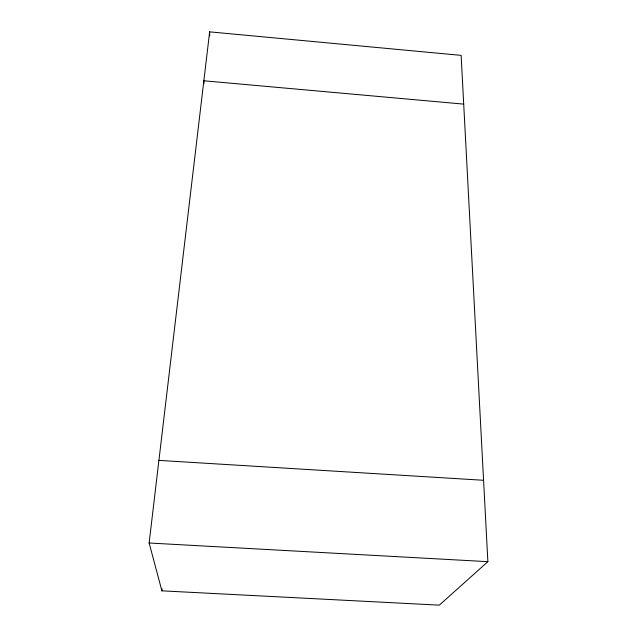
<?xml version="1.0" encoding="UTF-8"?>
<svg xmlns="http://www.w3.org/2000/svg" width="637" height="637" viewBox="0 0 637 637"><rect width="100%" height="100%" fill="white"/><g stroke="black" fill="none" stroke-linecap="round" stroke-linejoin="round"><path stroke-width="0.96" d="M161.894 590.833L149.13 543.003L209.645 31.85L461.132 55.371L487.87 561.675L439.315 605.15L161.894 590.833L162.109 588.867M149.13 543.003L487.87 561.675M158.916 460.384L483.571 480.282M463.704 104.118L203.848 80.78L203.912 83.686M209.645 31.85L209.684 35.831"/></g></svg>
